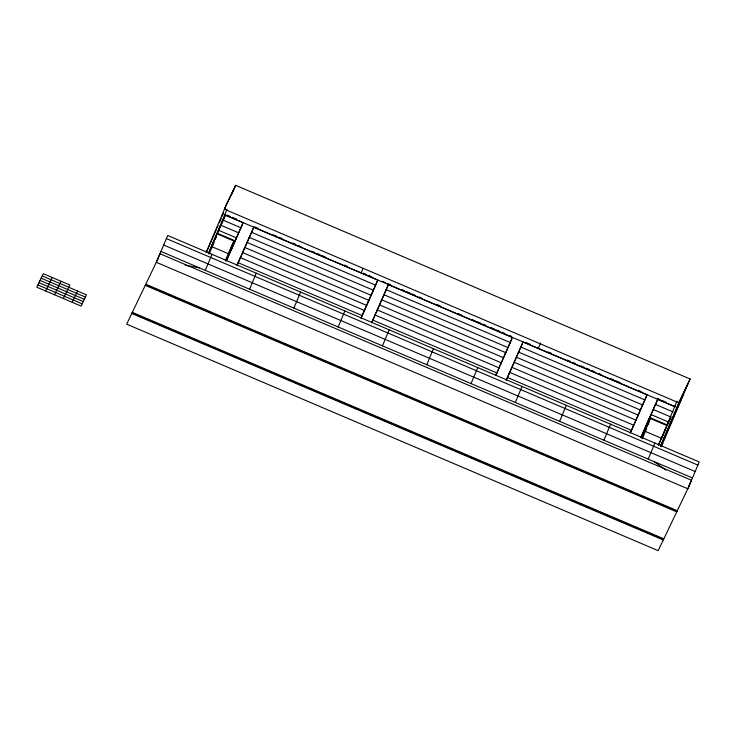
<?xml version="1.0" encoding="UTF-8"?>
<svg xmlns="http://www.w3.org/2000/svg" width="736" height="736" viewBox="0 0 736 736"><rect width="100%" height="100%" fill="white"/><g stroke="black" fill="none" stroke-linecap="round" stroke-linejoin="round"><path stroke-width="1.1" d="M660.578 446.228L679.65 401.083L678.804 402.84L224.379 209.19L226.762 203.504L235.686 185.343L690.12 378.994L679.926 400.522L660.505 446.485L683.505 394.266M678.804 402.84L690.12 378.994M235.676 185.38L235.226 186.456M157.384 260.038L167.707 235.456L699.2 461.95L688.878 486.533M211.996 254.334L205.298 270.342M256.284 273.203L249.587 289.22M300.582 292.082L293.876 308.09M344.871 310.96L338.174 326.968M389.16 329.829L382.462 345.846M433.449 348.708L426.751 364.716M477.747 367.577L471.04 383.594M522.036 386.455L515.338 402.463M566.324 405.334L559.627 421.342M610.613 424.203L603.916 440.22M654.911 443.081L648.204 459.089M206.154 252.577L225.492 206.862L235.106 186.742M231.242 195.472L233.689 189.768M208.362 253.534L227.047 209.291M228.546 253.745L233.91 241.049L217.074 233.882L211.701 246.606L228.528 253.773M217.129 233.993L220.91 225.253L238.62 232.797M220.423 226.605L225.363 215.105L243.082 222.658L240.368 229.089M209.144 254.049L214.029 242.503M231.454 249.366L236.394 237.866L218.675 230.322M235.906 239.228L240.856 227.728L223.137 220.174M236.946 265.438L238.105 262.678L362.121 315.532M244.306 248.823L249.256 237.332L373.272 290.177L368.322 301.677M248.768 238.685L253.708 227.185L377.724 280.039L372.784 291.53M361.137 272.936L363.078 268.346M360.962 318.283L364.348 310.454L240.341 257.609L237.618 264.04L239.402 259.983M363.869 311.816L368.81 300.316L244.794 247.471L239.853 258.962L253.23 228.546M371.588 322.81L372.756 320.059L496.772 372.904L495.604 375.664M381.184 301.134L386.124 289.634L510.14 342.488L505.2 353.979M385.646 290.996L388.36 284.565L512.376 337.419L509.662 343.841M500.738 364.127L505.687 352.627L381.671 299.782L376.722 311.273L387.872 285.927M506.23 380.19L509.625 372.37L633.641 425.215L630.246 433.044M509.146 373.722L514.087 362.222L638.103 415.076L633.153 426.576M518.061 353.446L523.002 341.946L647.018 394.79L642.077 406.29M538.31 348.432L540.629 342.921M637.615 416.429L642.556 404.938L518.549 352.084L513.599 363.584L522.514 343.298M646.015 426.034L650.964 414.534L668.674 422.087L667.515 424.838M650.477 415.895L655.417 404.395L673.136 411.948M654.93 405.748L657.938 398.848M665.832 428.582L661.701 438.371L644.865 431.195L650.247 418.471L667.074 425.647L658.784 444.498M642.316 438.638L646.751 428.14M658.361 445.298L677.046 401.056M668.969 421.608L670.91 417.018L653.191 409.464M661.37 446.743L688.114 383.419M206.568 251.795L216.218 229.862M217.129 227.774L218.049 225.685M219.429 222.548L221.269 218.371M222.18 216.283L223.56 213.146M208.785 252.724L217.074 233.882M225.446 214.848L217.35 233.248L235.069 240.801L226.154 261.078L225.271 260.7M223.1 220.524L223.992 218.491M225.722 259.67L233.91 241.049M226.55 260.516L242.595 224.011M361.634 316.885L377.246 281.391M374.054 317.363L372.269 321.411L377.209 309.92L501.225 362.765L496.285 374.265L511.888 338.772M374.495 316.342L376.28 312.285M506.911 378.792L513.158 364.596M630.927 431.646L646.53 396.152M640.716 437.745L649.64 417.459L667.35 425.012L670.947 416.834M641.111 437.184L658.058 398.654M641.608 438.122L650.247 418.471M45.66 290.978L52.127 277.472M54.519 294.75L60.987 281.253M63.379 298.522L69.846 285.025L43.268 273.7L36.8 287.206L81.089 306.075L86.48 294.823L42.191 275.954M72.229 302.303L77.62 291.051M157.817 259.136L126.656 324.162L658.15 550.657L689.31 485.631M225.225 207.432L224.379 209.19M212.152 245.658L213.514 242.825M215.326 239.044L216.228 237.148M644.865 431.195L646.226 428.361M648.039 424.58L648.95 422.685M674.995 406.005L674.719 406.566L224.728 214.802M185.122 265.208L199.539 267.895M227.102 215.133L230.276 216.485M232.392 217.387L236.615 219.19M254.573 226.844L257.738 228.188M273.58 234.94L276.754 236.293M278.87 237.194L282.035 238.547M292.597 243.046L295.771 244.398M297.878 245.3L301.052 246.643M311.613 251.151L314.778 252.503M316.894 253.396L320.068 254.748M322.175 255.65L325.349 257.002M344.356 265.107L347.53 266.45M363.372 273.203L366.546 274.556M368.653 275.457L371.827 276.81M382.389 281.308L385.554 282.661M387.67 283.562L390.834 284.906M401.405 289.414L404.57 290.766M406.686 291.658L409.851 293.011M411.967 293.912L415.132 295.265M419.364 297.068L421.47 297.96M436.264 304.262L440.487 306.066M458.445 313.72L461.61 315.072M472.172 319.571L475.346 320.924M477.462 321.825L480.626 323.178M482.742 324.07L485.907 325.422M491.188 327.676L494.362 329.029M496.469 329.921L499.643 331.274M501.75 332.175L504.924 333.528M509.146 335.331L511.262 336.223M526.047 342.534L530.279 344.328M548.228 351.983L551.402 353.335M567.244 360.088L570.418 361.44M572.525 362.333L575.699 363.685M580.98 365.939L584.145 367.292M586.261 368.193L589.426 369.536M591.542 370.438L594.716 371.79M598.938 373.594L601.045 374.495M610.558 378.543L613.723 379.896M615.839 380.797L620.062 382.591M638.02 390.246L641.194 391.598M657.036 398.351L660.201 399.703M662.317 400.596L665.482 401.948M657.653 399.326L675.363 406.879M251.482 232.254L375.498 285.108M520.775 347.015L644.791 399.869M383.898 294.704L507.914 347.558M247.02 242.402L371.036 295.246M516.313 357.153L640.329 410.007M379.445 304.851L503.452 357.696M242.567 252.54L366.583 305.385M511.86 367.301L635.876 420.146M374.983 314.99L498.999 367.834M507.398 377.439L631.414 430.284M166.437 238.62L697.93 465.115M163.723 245.042L695.216 471.537M161.009 251.473L692.502 477.968M145.792 284.225L677.295 510.72M145.526 284.786L677.019 511.281M145.259 285.347L676.752 511.842M132.324 312.349L663.817 538.844M132.048 312.91L663.541 539.405M131.781 313.472L663.274 539.976M41.115 278.199L85.404 297.077M40.038 280.453L84.327 299.322M38.953 282.698L83.251 301.576M37.876 284.952L82.165 303.83M653.964 461.546L665.914 470.092M159.924 253.718L156.308 262.292L687.801 488.787L691.426 480.212L159.924 253.718"/></g></svg>
